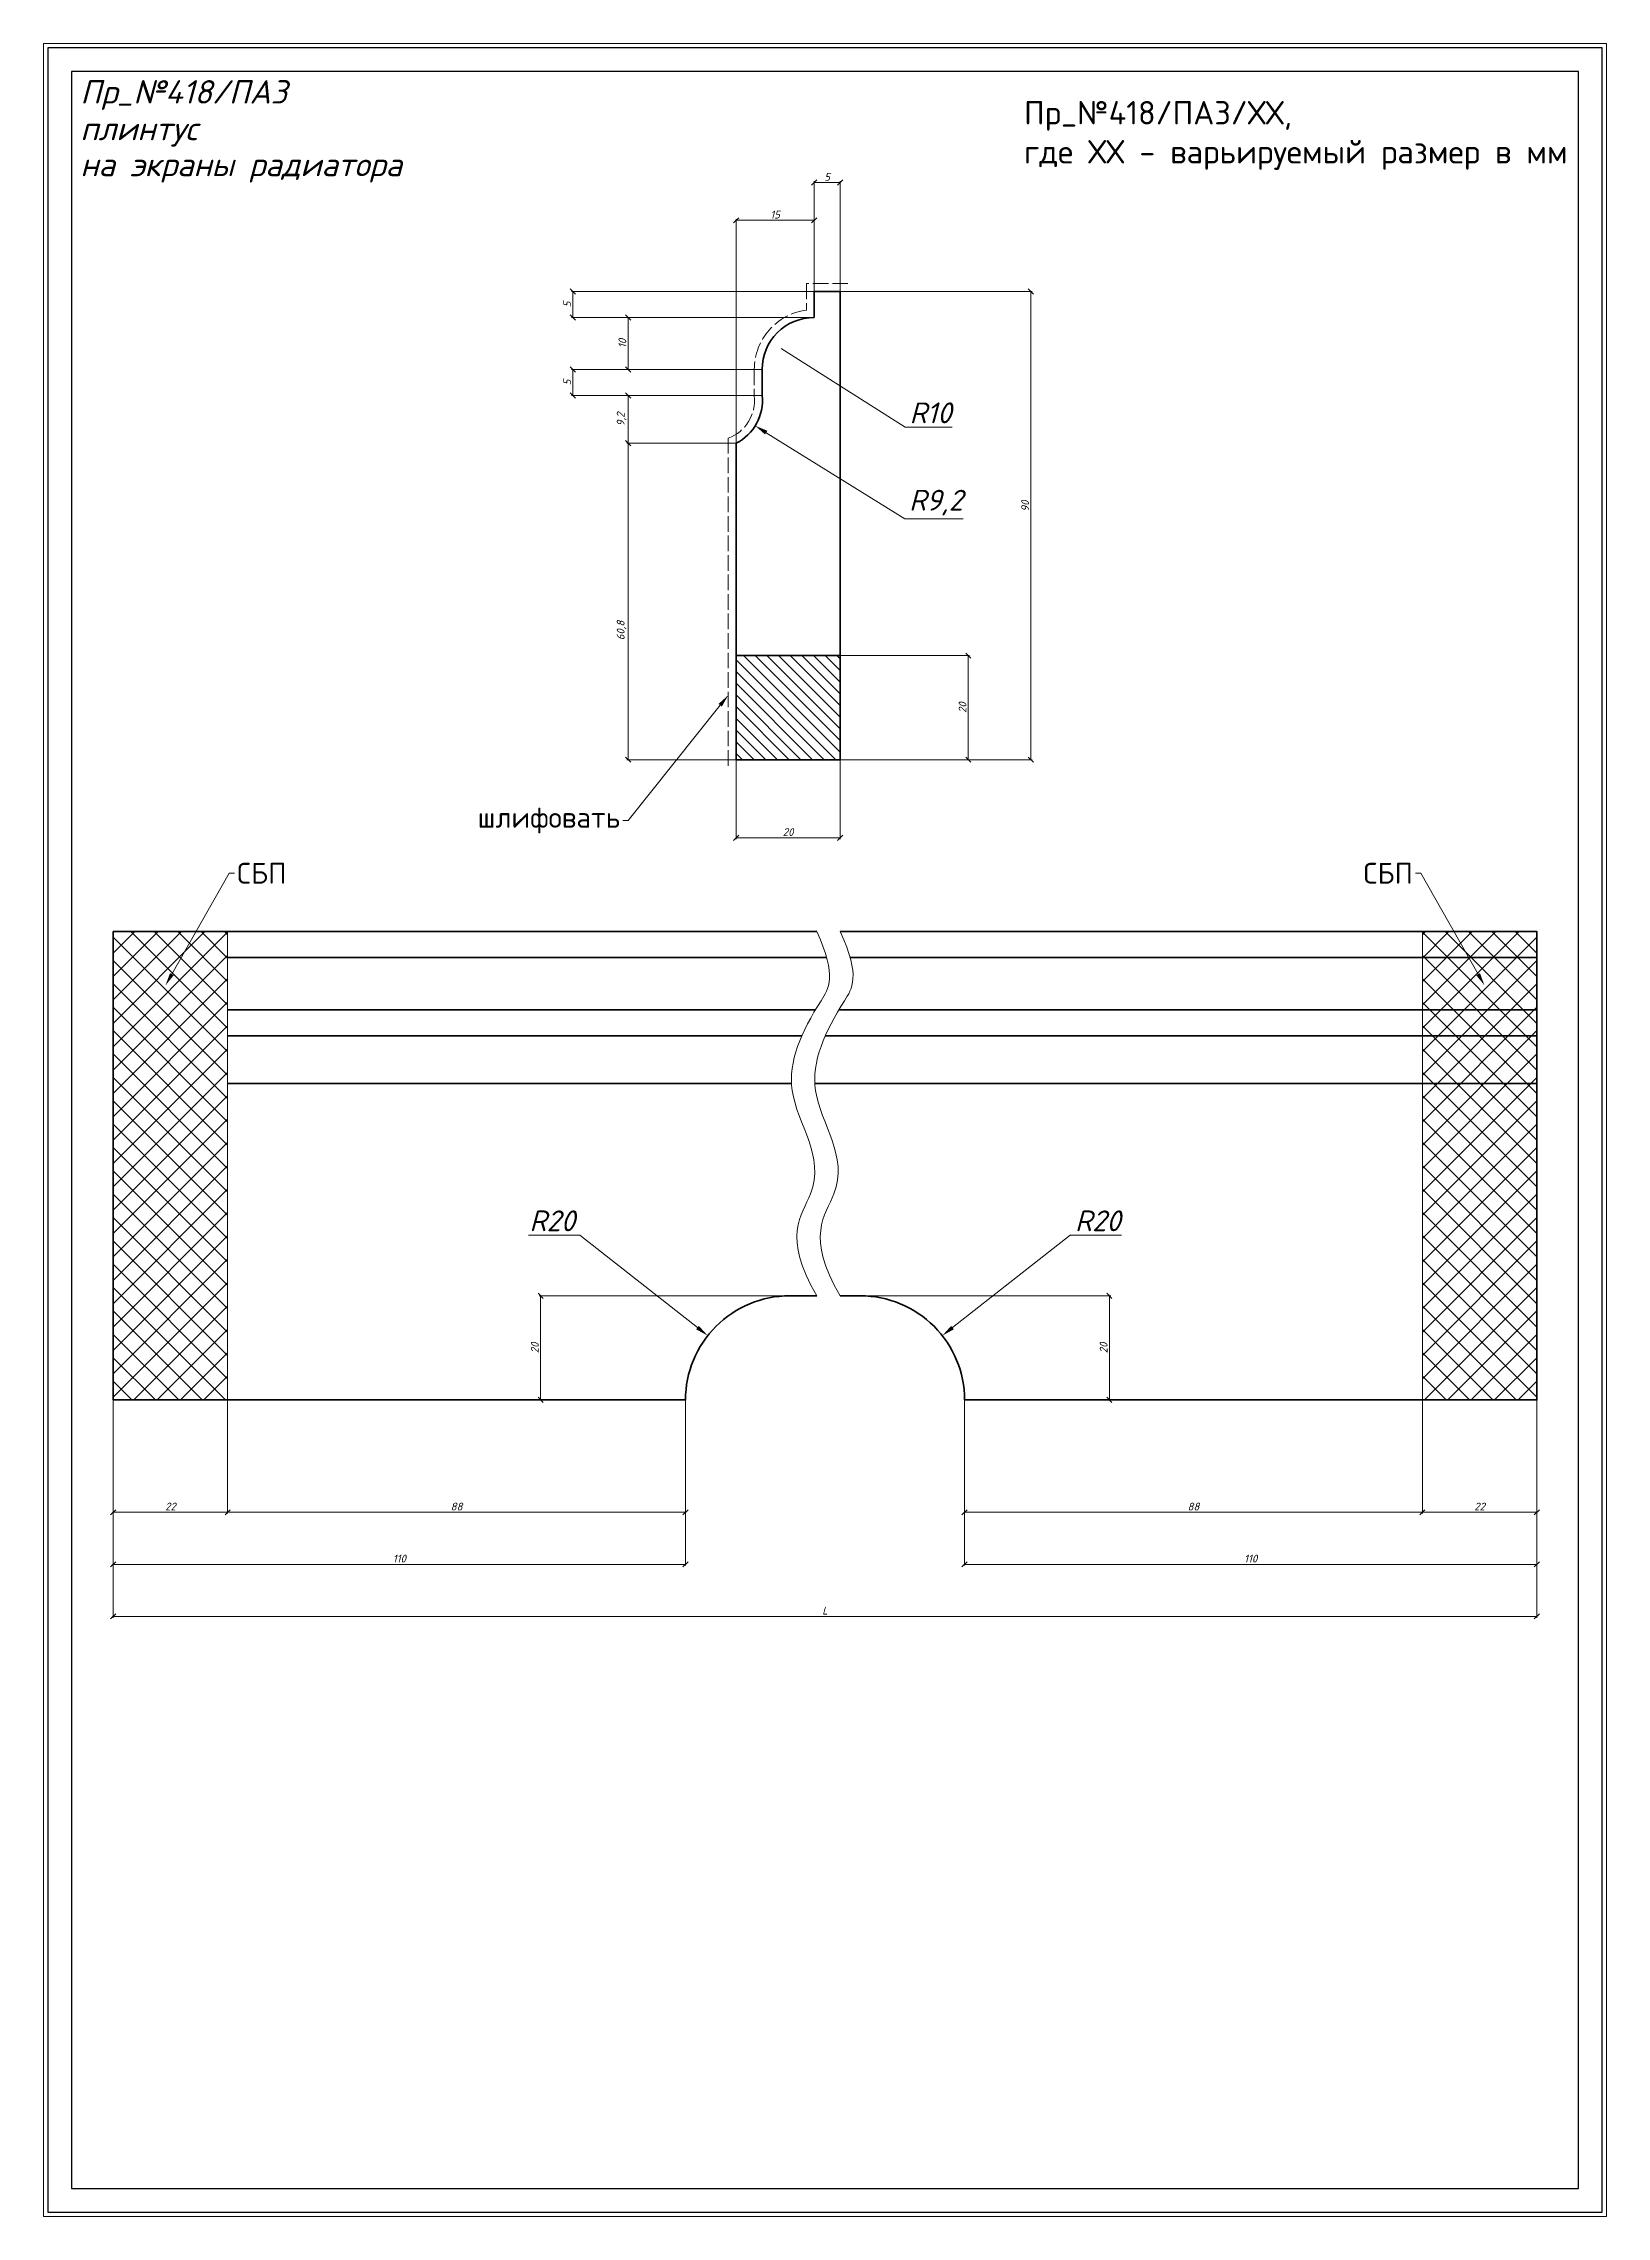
# Model space of a CAD drawing. Header units: millimetres. Extents: x 7947 to 8247, y -356 to 61.
import ezdxf
from ezdxf import colors
from ezdxf.entities.mleader import LeaderData, LeaderLine
from ezdxf.math import Vec2, Vec3

# ---------------------------------------------------------------- set-up
doc = ezdxf.new("R2010")
doc.units = ezdxf.units.MM
doc.linetypes.add('ACAD_ISO02W100', pattern=[15, 12, -3])
doc.layers.get('0').update_dxf_attribs({"lineweight": 13})
for name, color, linetype, lineweight in [('профили', 1, 'Continuous', 35), ('служебный слой ЛИНИИ ПУНКТИРНЫЕ', 7, 'ACAD_ISO02W100', 13), ('служебный слой НАДПИСИ', 7, 'Continuous', 13), ('служебный слой РАЗМЕРЫ', 7, 'Continuous', 9), ('служебный слой ШТАМП', 7, 'Continuous', 30), ('служебный слой ШТРИХОВКА', 7, 'Continuous', 5)]:
    doc.layers.add(name, color=color, linetype=linetype, lineweight=lineweight)
doc.styles.add('ЕСКД', font='isocpeur.ttf', dxfattribs={"oblique": 15})
doc.styles.add('ЕСКД профили текст', font='isocpeur.ttf')
doc.styles.add('ЕСКД штамп_текст', font='isocpeur.ttf')
doc.dimstyles.new('ЕСКД', dxfattribs={"dimtxt": 3.5, "dimasz": 2.5, "dimexe": 0.25, "dimexo": 0, "dimgap": 0.35, "dimtad": 1, "dimdec": 1, "dimzin": 9, "dimtxsty": 'ЕСКД', "dimblk": 'OBLIQUE', "dimcen": 0, "dimclrd": 256, "dimclre": 256, "dimclrt": 256, "dimadec": 1, "dimazin": 0, "dimtfac": 1, "dimtdec": 1, "dimtmove": 0, "dimatfit": 3, "dimldrblk": 'DOTSMALL', "dimfxl": 1, "dimlwd": -1, "dimlwe": -1, "dimarcsym": 0})
doc.dimstyles.new('ЕСКД$4', dxfattribs={"dimtxt": 3.5, "dimasz": 2.5, "dimexe": 0.25, "dimexo": 0, "dimgap": 0.35, "dimtad": 1, "dimtoh": 1, "dimdec": 1, "dimzin": 9, "dimtxsty": 'ЕСКД', "dimblk1": 'OBLIQUE', "dimsah": 1, "dimcen": 0, "dimse1": 1, "dimclrd": 256, "dimclre": 256, "dimclrt": 256, "dimadec": 1, "dimazin": 0, "dimtfac": 1, "dimtdec": 1, "dimtofl": 0, "dimtmove": 0, "dimatfit": 3, "dimldrblk": 'DOTSMALL', "dimfxl": 1, "dimlwd": -1, "dimlwe": -1, "dimarcsym": 2})

# ---------------------------------------------------------------- blocks, each defined once
blk = doc.blocks.new('*D25')
at = {"layer": 'Defpoints', "color": 0, "transparency": 16777216}
for p in [(8094.92, -1.48), (8103.37, -6.84)]:
    blk.add_point(p, dxfattribs=at)
at = {"layer": 'служебный слой РАЗМЕРЫ', "transparency": 16777216}
for p, q in [((8112.4, -12.57), (8088.59, 2.54)), ((8121.43, -12.57), (8112.4, -12.57))]:
    blk.add_line(p, q, dxfattribs=at)
at = {"layer": 'служебный слой РАЗМЕРЫ', "transparency": 16777216, "insert": (8117.29, -9.82), "char_height": 4, "attachment_point": 5, "style": 'ЕСКД'}
blk.add_mtext('R10', dxfattribs=at)
blk = doc.blocks.new('_DotSmall')
at = {"color": 0, "linetype": 'ByBlock', "lineweight": -3, "const_width": 0.5}
blk.add_lwpolyline([(-0.0625, 0, 1), (0.0625, 0, 1)], format="xyb", close=True, dxfattribs=at)
blk = doc.blocks.new('_OBLIQUE')
at = {"color": 0, "linetype": 'ByBlock'}
blk.add_line((-0.5, -0.5), (0.5, 0.5), dxfattribs=at)
blk = doc.blocks.new('*D24')
at = {"layer": 'Defpoints', "color": 0, "transparency": 16777216}
for p in [(8075.82, -7.46), (8083.59, -12.3)]:
    blk.add_point(p, dxfattribs=at)
at = {"layer": 'служебный слой РАЗМЕРЫ', "transparency": 16777216}
for p, q in [((8112.35, -30.22), (8085.71, -13.63)), ((8123.57, -30.22), (8112.35, -30.22))]:
    blk.add_line(p, q, dxfattribs=at)
blk.add_solid([(8085.93, -13.27), (8085.49, -13.98), (8083.59, -12.3)], dxfattribs=at)
at = {"layer": 'служебный слой РАЗМЕРЫ', "transparency": 16777216, "insert": (8118.34, -27.07), "char_height": 4, "attachment_point": 5, "style": 'ЕСКД'}
blk.add_mtext('R9,2', dxfattribs=at)
blk = doc.blocks.new('*D22')
at = {"layer": 'Defpoints', "color": 0, "transparency": 16777216}
for p in [(8084.92, -1.48), (8048.56, -6.48), (8084.92, -6.48)]:
    blk.add_point(p, dxfattribs=at)
at = {"layer": 'служебный слой РАЗМЕРЫ', "transparency": 16777216}
for p, q in [((8084.92, -1.48), (8048.31, -1.48)), ((8048.56, -1.48), (8048.56, -6.48)), ((8084.92, -6.48), (8048.31, -6.48))]:
    blk.add_line(p, q, dxfattribs=at)
for p, rotation in [((8048.56, -1.48), 90), ((8048.56, -6.48), 270)]:
    blk.add_blockref('_OBLIQUE', p, dxfattribs=dict(at, rotation=rotation))
at = {"layer": 'служебный слой РАЗМЕРЫ', "transparency": 16777216, "insert": (8047.46, -3.98), "char_height": 1.5, "attachment_point": 5, "rotation": 90, "style": 'ЕСКД'}
blk.add_mtext('5', dxfattribs=at)
blk = doc.blocks.new('*D20')
at = {"layer": 'Defpoints', "color": 0, "transparency": 16777216}
for p in [(8084.92, -6.48), (8059.16, -15.65), (8079.92, -15.65)]:
    blk.add_point(p, dxfattribs=at)
at = {"layer": 'служебный слой РАЗМЕРЫ', "transparency": 16777216}
for p, q in [((8084.92, -6.48), (8058.91, -6.48)), ((8059.16, -6.48), (8059.16, -15.65)), ((8079.92, -15.65), (8058.91, -15.65))]:
    blk.add_line(p, q, dxfattribs=at)
for p, rotation in [((8059.16, -6.48), 90), ((8059.16, -15.65), 270)]:
    blk.add_blockref('_OBLIQUE', p, dxfattribs=dict(at, rotation=rotation))
at = {"layer": 'служебный слой РАЗМЕРЫ', "transparency": 16777216, "insert": (8057.91, -11.06), "char_height": 1.5, "attachment_point": 5, "rotation": 90, "style": 'ЕСКД'}
blk.add_mtext('9,2', dxfattribs=at)
blk = doc.blocks.new('*D19')
at = {"layer": 'Defpoints', "color": 0, "transparency": 16777216}
for p in [(8094.92, 13.52), (8048.56, 8.52), (8094.92, 8.52)]:
    blk.add_point(p, dxfattribs=at)
at = {"layer": 'служебный слой РАЗМЕРЫ', "transparency": 16777216}
for p, q in [((8094.92, 13.52), (8048.31, 13.52)), ((8048.56, 13.52), (8048.56, 8.52)), ((8094.92, 8.52), (8048.31, 8.52))]:
    blk.add_line(p, q, dxfattribs=at)
for p, rotation in [((8048.56, 13.52), 90), ((8048.56, 8.52), 270)]:
    blk.add_blockref('_OBLIQUE', p, dxfattribs=dict(at, rotation=rotation))
at = {"layer": 'служебный слой РАЗМЕРЫ', "transparency": 16777216, "insert": (8047.46, 11.02), "char_height": 1.5, "attachment_point": 5, "rotation": 90, "style": 'ЕСКД'}
blk.add_mtext('5', dxfattribs=at)
blk = doc.blocks.new('*D18')
at = {"layer": 'Defpoints', "color": 0, "transparency": 16777216}
for p in [(8079.92, -15.65), (8059.16, -76.48), (8079.92, -76.48)]:
    blk.add_point(p, dxfattribs=at)
at = {"layer": 'служебный слой РАЗМЕРЫ', "transparency": 16777216}
for p, q in [((8079.92, -15.65), (8058.91, -15.65)), ((8059.16, -15.65), (8059.16, -76.48)), ((8079.92, -76.48), (8058.91, -76.48))]:
    blk.add_line(p, q, dxfattribs=at)
for p, rotation in [((8059.16, -15.65), 90), ((8059.16, -76.48), 270)]:
    blk.add_blockref('_OBLIQUE', p, dxfattribs=dict(at, rotation=rotation))
at = {"layer": 'служебный слой РАЗМЕРЫ', "transparency": 16777216, "insert": (8057.91, -51.65), "char_height": 1.5, "attachment_point": 5, "rotation": 90, "style": 'ЕСКД'}
blk.add_mtext('60,8', dxfattribs=at)
blk = doc.blocks.new('*D15')
at = {"layer": 'Defpoints', "color": 0, "transparency": 16777216}
for p in [(8119.55, -187.17), (8103.82, -199.52)]:
    blk.add_point(p, dxfattribs=at)
at = {"layer": 'служебный слой РАЗМЕРЫ', "transparency": 16777216}
for p, q in [((8144.14, -167.85), (8121.51, -185.62)), ((8153.96, -167.85), (8144.14, -167.85))]:
    blk.add_line(p, q, dxfattribs=at)
blk.add_solid([(8121.25, -185.29), (8121.77, -185.95), (8119.55, -187.17)], dxfattribs=at)
at = {"layer": 'служебный слой РАЗМЕРЫ', "transparency": 16777216, "insert": (8149.43, -165.1), "char_height": 4, "attachment_point": 5, "style": 'ЕСКД'}
blk.add_mtext('R20', dxfattribs=at)
blk = doc.blocks.new('*D13')
at = {"layer": 'Defpoints', "color": 0, "transparency": 16777216}
for p in [(8074.47, -187.17), (8090.2, -199.52)]:
    blk.add_point(p, dxfattribs=at)
at = {"layer": 'служебный слой РАЗМЕРЫ', "transparency": 16777216}
for p, q in [((8040.05, -167.85), (8049.87, -167.85)), ((8049.87, -167.85), (8072.5, -185.62))]:
    blk.add_line(p, q, dxfattribs=at)
blk.add_solid([(8072.76, -185.29), (8072.24, -185.95), (8074.47, -187.17)], dxfattribs=at)
at = {"layer": 'служебный слой РАЗМЕРЫ', "transparency": 16777216, "insert": (8044.58, -165.1), "char_height": 4, "attachment_point": 5, "style": 'ЕСКД'}
blk.add_mtext('R20', dxfattribs=at)
blk = doc.blocks.new('*D12')
at = {"layer": 'Defpoints', "color": 0, "transparency": 16777216}
for p in [(8211.82, -199.52), (8233.82, -199.52), (8211.82, -221.12)]:
    blk.add_point(p, dxfattribs=at)
at = {"layer": 'служебный слой РАЗМЕРЫ', "transparency": 16777216}
for p, q in [((8211.82, -199.52), (8211.82, -221.37)), ((8233.82, -199.52), (8233.82, -221.37)), ((8233.82, -221.12), (8211.82, -221.12))]:
    blk.add_line(p, q, dxfattribs=at)
at = {"layer": 'служебный слой РАЗМЕРЫ', "transparency": 16777216, "rotation": 180}
blk.add_blockref('_OBLIQUE', (8211.82, -221.12), dxfattribs=at)
at = {"layer": 'служебный слой РАЗМЕРЫ', "transparency": 16777216}
blk.add_blockref('_OBLIQUE', (8233.82, -221.12), dxfattribs=at)
at = {"layer": 'служебный слой РАЗМЕРЫ', "transparency": 16777216, "insert": (8222.82, -220.02), "char_height": 1.5, "attachment_point": 5, "style": 'ЕСКД'}
blk.add_mtext('22', dxfattribs=at)
blk = doc.blocks.new('*D11')
at = {"layer": 'Defpoints', "color": 0, "transparency": 16777216}
for p in [(8123.82, -199.52), (8211.82, -199.52), (8123.82, -221.12)]:
    blk.add_point(p, dxfattribs=at)
at = {"layer": 'служебный слой РАЗМЕРЫ', "transparency": 16777216}
for p, q in [((8123.82, -199.52), (8123.82, -221.37)), ((8211.82, -199.52), (8211.82, -221.37)), ((8211.82, -221.12), (8123.82, -221.12))]:
    blk.add_line(p, q, dxfattribs=at)
at = {"layer": 'служебный слой РАЗМЕРЫ', "transparency": 16777216, "rotation": 180}
blk.add_blockref('_OBLIQUE', (8123.82, -221.12), dxfattribs=at)
at = {"layer": 'служебный слой РАЗМЕРЫ', "transparency": 16777216}
blk.add_blockref('_OBLIQUE', (8211.82, -221.12), dxfattribs=at)
at = {"layer": 'служебный слой РАЗМЕРЫ', "transparency": 16777216, "insert": (8167.82, -220.02), "char_height": 1.5, "attachment_point": 5, "style": 'ЕСКД'}
blk.add_mtext('88', dxfattribs=at)
blk = doc.blocks.new('*D10')
at = {"layer": 'Defpoints', "color": 0, "transparency": 16777216}
for p in [(8123.82, -199.52), (8233.82, -199.52), (8123.82, -231.12)]:
    blk.add_point(p, dxfattribs=at)
at = {"layer": 'служебный слой РАЗМЕРЫ', "transparency": 16777216}
for p, q in [((8123.82, -199.52), (8123.82, -231.37)), ((8233.82, -199.52), (8233.82, -231.37)), ((8233.82, -231.12), (8123.82, -231.12))]:
    blk.add_line(p, q, dxfattribs=at)
at = {"layer": 'служебный слой РАЗМЕРЫ', "transparency": 16777216, "rotation": 180}
blk.add_blockref('_OBLIQUE', (8123.82, -231.12), dxfattribs=at)
at = {"layer": 'служебный слой РАЗМЕРЫ', "transparency": 16777216}
blk.add_blockref('_OBLIQUE', (8233.82, -231.12), dxfattribs=at)
at = {"layer": 'служебный слой РАЗМЕРЫ', "transparency": 16777216, "insert": (8178.82, -230.02), "char_height": 1.5, "attachment_point": 5, "style": 'ЕСКД'}
blk.add_mtext('110', dxfattribs=at)
blk = doc.blocks.new('*D3')
at = {"layer": 'Defpoints', "color": 0, "transparency": 16777216}
for p in [(8099.92, 13.52), (8099.92, -76.48), (8136.58, -76.48)]:
    blk.add_point(p, dxfattribs=at)
at = {"layer": 'служебный слой РАЗМЕРЫ', "transparency": 16777216}
for p, q in [((8099.92, 13.52), (8136.83, 13.52)), ((8136.58, 13.52), (8136.58, -76.48)), ((8099.92, -76.48), (8136.83, -76.48))]:
    blk.add_line(p, q, dxfattribs=at)
for p, rotation in [((8136.58, 13.52), 90), ((8136.58, -76.48), 270)]:
    blk.add_blockref('_OBLIQUE', p, dxfattribs=dict(at, rotation=rotation))
at = {"layer": 'служебный слой РАЗМЕРЫ', "transparency": 16777216, "insert": (8135.48, -27.74), "char_height": 1.5, "attachment_point": 5, "rotation": 90, "style": 'ЕСКД'}
blk.add_mtext('90', dxfattribs=at)

msp = doc.modelspace()

# ---------------------------------------------------------------- hatches: boundary and pattern name
at = {"layer": 'служебный слой ШТРИХОВКА'}
h = msp.add_hatch(dxfattribs=at)
h.set_pattern_fill('ANSI31', color=256, scale=0.5, angle=90, style=0)
h.set_pattern_definition([(135, (7836.1673, 1037.325), (-1.122532, -1.122532), [])])
h.paths.add_polyline_path([(8079.92, -56.48), (8079.92, -76.48), (8099.92, -76.48), (8099.92, -56.48)])
h = msp.add_hatch(dxfattribs=at)
h.set_pattern_fill('ANSI37', color=256, style=0)
h.set_pattern_definition([(45, (7761.931, 837.527), (-2.245064, 2.245064), []), (135, (7761.931, 837.527), (-2.245064, -2.245064), [])])
h.paths.add_polyline_path([(7960.2, -199.52), (7982.2, -199.52), (7982.2, -109.52), (7960.2, -109.52)])
h = msp.add_hatch(dxfattribs=at)
h.set_pattern_fill('ANSI37', color=256, style=0)
h.set_pattern_definition([(135, (8432.0817, 837.527), (2.245064, 2.245064), []), (45, (8432.0817, 837.527), (2.245064, -2.245064), [])])
h.paths.add_polyline_path([(8233.82, -109.52), (8211.82, -109.52), (8211.82, -199.52), (8233.82, -199.52)])

# ---------------------------------------------------------------- linework, layer by layer
at = {"layer": 'профили', "ltscale": 100}
for points in [[(8079.92, -56.48), (8079.92, -15.65, 0.312903), (8084.92, -6.48), (8084.92, -1.48, -0.414214), (8094.92, 8.52), (8094.92, 13.52), (8099.92, 13.52), (8099.92, -56.48), (8079.92, -56.48), (8079.92, -76.48), (8099.92, -76.48), (8099.92, -56.48)], [(8095.44, -179.52), (8090.2, -179.52, 0.414214), (8070.2, -199.52), (7960.2, -199.52), (7960.2, -109.52), (8095.44, -109.52)], [(8099.94, -179.52), (8103.82, -179.52, -0.414214), (8123.82, -199.52), (8233.82, -199.52), (8233.82, -109.52), (8099.94, -109.52)]]:
    msp.add_lwpolyline(points, format="xyb", dxfattribs=at)
for points in [[(8097.34, -114.52), (7982.2, -114.52)], [(8101.84, -114.52), (8233.82, -114.52)], [(8095.19, -124.52), (7982.2, -124.52)], [(8099.69, -124.52), (8233.82, -124.52)], [(8092.56, -129.52), (7982.2, -129.52)], [(8097.06, -129.52), (8233.82, -129.52)], [(8090.56, -138.68), (7982.2, -138.68)], [(8095.06, -138.68), (8233.82, -138.68)]]:
    msp.add_lwpolyline(points, dxfattribs=at)
at = {"layer": 'служебный слой ЛИНИИ ПУНКТИРНЫЕ', "ltscale": 0.25}
msp.add_lwpolyline([(8101.42, 15.02), (8093.42, 15.02), (8093.42, 9.92, 0.3764), (8083.42, -1.48), (8083.42, -6.56, -0.348325), (8078.42, -14.66), (8078.42, -77.98)], format="xyb", dxfattribs=at)
at = {"layer": 'служебный слой РАЗМЕРЫ', "ltscale": 100}
for points in [[(8095.44, -179.52), (8088.62, -168.13), (8100.05, -156.06), (8086.9, -141.09), (8093.49, -126.45), (8099.4, -118.16), (8095.44, -109.52)], [(8099.94, -179.52), (8093.12, -168.13), (8104.55, -156.06), (8091.4, -141.09), (8097.99, -126.45), (8103.9, -118.16), (8099.94, -109.52)]]:
    msp.add_open_spline(points, degree=3, knots=[7.254693, 7.254693, 7.254693, 7.254693, 21.865651, 48.66556, 72.063651, 81.281894, 81.281894, 81.281894, 81.281894], dxfattribs=at)
at = {"layer": 'служебный слой ШТАМП', "color": 6, "lineweight": 5, "ltscale": 100}
msp.add_lwpolyline([(8247.21, 61.17), (7946.8, 61.17), (7946.8, -356.46), (8247.21, -356.46)], close=True, dxfattribs=at)
at = {"layer": 'служебный слой ШТАМП', "ltscale": 100}
for points in [[(8246.35, 60.31), (7947.66, 60.31), (7947.66, -355.6), (8246.35, -355.6)], [(8241.82, 55.78), (7952.2, 55.78), (7952.2, -351.07), (8241.82, -351.07)]]:
    msp.add_lwpolyline(points, close=True, dxfattribs=at)
at = {"layer": 'служебный слой ШТРИХОВКА'}
for points in [[(7960.2, -199.52), (7982.2, -199.52), (7982.2, -109.52), (7960.2, -109.52)], [(8233.82, -199.52), (8211.82, -199.52), (8211.82, -109.52), (8233.82, -109.52)]]:
    msp.add_lwpolyline(points, close=True, dxfattribs=at)

# ---------------------------------------------------------------- texts
at = {"layer": 'служебный слой НАДПИСИ', "style": 'ЕСКД', "oblique": 15}
for s, p in [('Пр_№418/ПАЗ', (7953.89, 49.62)), ('плинтус', (7953.89, 42.57)), ('на экраны радиатора', (7953.89, 35.66))]:
    msp.add_text(s, height=4.5, dxfattribs=at).set_placement(p)
at = {"layer": 'служебный слой РАЗМЕРЫ', "insert": (8135.25, 50.11), "char_height": 4.5, "attachment_point": 1, "style": 'ЕСКД профили текст'}
msp.add_mtext_dynamic_manual_height_columns('Пр_№418/ПАЗ/ХХ,\\Pгде ХХ - варьируемый размер в мм', width=105.5214, gutter_width=15, heights=[0], dxfattribs=at)

# ---------------------------------------------------------------- dimensions: what is measured, and where the dimension line sits
at = {"layer": 'служебный слой РАЗМЕРЫ'}
for base, p1, p2 in [((8099.92, 34.43), (8094.92, 13.52), (8099.92, 13.52)), ((8094.92, 27.18), (8079.92, -15.65), (8094.92, 13.52)), ((8099.92, -91.49), (8079.92, -76.39), (8099.92, -76.48)), ((7982.2, -221.12), (7960.2, -199.52), (7982.2, -199.52)), ((8070.2, -231.12), (7960.2, -199.52), (8070.2, -199.52)), ((8070.2, -221.12), (7982.2, -199.52), (8070.2, -199.52))]:
    msp.add_linear_dim(base=base, p1=p1, p2=p2, dimstyle='ЕСКД', override={"dimtxt": 1.5, "dimasz": 1}, dxfattribs=at).render()
for base, p1, p2, angle, picture, middle in [((8048.56, 8.52), (8094.92, 13.52), (8094.92, 8.52), 90, '*D19', (8047.46, 11.02)), ((8048.56, -6.48), (8084.92, -1.48), (8084.92, -6.48), 90, '*D22', (8047.46, -3.98)), ((8059.16, -15.65), (8084.92, -6.48), (8079.92, -15.65), 90, '*D20', (8057.91, -11.06)), ((8123.82, -221.12), (8211.82, -199.52), (8123.82, -199.52), 180, '*D11', (8167.82, -220.02)), ((8123.82, -231.12), (8233.82, -199.52), (8123.82, -199.52), 180, '*D10', (8178.82, -230.02)), ((8211.82, -221.12), (8233.82, -199.52), (8211.82, -199.52), 180, '*D12', (8222.82, -220.02))]:
    dim = msp.add_linear_dim(base=base, p1=p1, p2=p2, angle=angle, dimstyle='ЕСКД', override={"dimtxt": 1.5, "dimasz": 1}, dxfattribs=at)
    dim.commit()
    dim.dimension.update_dxf_attribs({"geometry": picture, "text_midpoint": middle})
for base, p1, p2, picture, middle in [((8136.58, -76.48), (8099.92, 13.52), (8099.92, -76.48), '*D3', (8136.58, -27.74)), ((8059.16, -76.48), (8079.92, -15.65), (8079.92, -76.48), '*D18', (8059.16, -51.65))]:
    dim = msp.add_linear_dim(base=base, p1=p1, p2=p2, angle=90, dimstyle='ЕСКД', override={"dimtxt": 1.5, "dimasz": 1}, dxfattribs=at)
    dim.commit()
    dim.dimension.update_dxf_attribs({"geometry": picture, "text_midpoint": middle, "dimtype": 128})
for base, p1, p2 in [((8059.16, 8.52), (8084.92, -1.48), (8094.92, 8.52)), ((8124.55, -56.48), (8099.92, -76.48), (8099.92, -56.48)), ((8042.35, -179.52), (8070.2, -199.52), (8090.2, -179.52)), ((8151.66, -179.52), (8123.82, -199.52), (8103.82, -179.52))]:
    msp.add_linear_dim(base=base, p1=p1, p2=p2, angle=90, dimstyle='ЕСКД', override={"dimtxt": 1.5, "dimasz": 1}, dxfattribs=at).render()
for center, mpoint, picture, middle in [((8094.92, -1.48), (8103.37, -6.84), '*D25', (8117.29, -12.57)), ((8075.82, -7.46), (8083.59, -12.3), '*D24', (8118.34, -30.22)), ((8090.2, -199.52), (8074.47, -187.17), '*D13', (8044.58, -167.85)), ((8103.82, -199.52), (8119.55, -187.17), '*D15', (8149.43, -167.85))]:
    dim = msp.add_radius_dim(center=center, mpoint=mpoint, dimstyle='ЕСКД$4', override={"dimtxt": 4, "dimasz": 2.5, "dimgap": 0.75}, dxfattribs=at)
    dim.commit()
    dim.dimension.update_dxf_attribs({"geometry": picture, "text_midpoint": middle, "dimtype": 132})
msp.add_linear_dim(base=(8233.82, -241.12), p1=(7960.2, -199.52), p2=(8233.82, -199.52), text='L', dimstyle='ЕСКД', override={"dimtxt": 1.5, "dimasz": 1}, dxfattribs=at).render()

# ---------------------------------------------------------------- leaders
ml = msp.add_multileader_mtext('Standard', dxfattribs=at)
ml.set_content('\\A1;{\\fISOCPEUR|b1|i0|c204|p34;шлифовать}', color=256, style='ЕСКД штамп_текст')
ml.set_leader_properties(color=256, linetype='ByLayer', lineweight=-1)
ml.build(insert=Vec2(0, 0))
ml.multileader.update_dxf_attribs({"dogleg_length": 1, "arrow_head_size": 2.5})
ctx = ml.context
ctx.base_point, ctx.arrow_head_size, ctx.landing_gap_size, ctx.plane_origin = Vec3(8030.13, -88.15), 2.5, 0.5, Vec3(8066.93, -74.98)
ctx.text_align_type = 2
notes = []
notes.append((ctx, [(0, (1, 1, 0), (8059.16, -88.15), (-1, 0), 1, [(0, [(8078.42, -64.07)], 0, [])])]))
ctx.mtext.insert, ctx.mtext.alignment, ctx.mtext.flow_direction = Vec3(8057.66, -85.56), 3, 5
ml = msp.add_multileader_mtext('Standard', dxfattribs=at)
ml.set_content('\\A1;{\\fISOCPEUR|b1|i0|c204|p34;СБП}', color=256, style='ЕСКД штамп_текст')
ml.set_leader_properties(color=256, linetype='ByLayer', lineweight=-1)
ml.build(insert=Vec2(0, 0))
ml.multileader.update_dxf_attribs({"dogleg_length": 1, "arrow_head_size": 2.5})
ctx = ml.context
ctx.base_point, ctx.arrow_head_size, ctx.landing_gap_size, ctx.plane_origin = Vec3(7983.52, -98.3), 2.5, 0.5, Vec3(8020.29, -85.54)
notes.append((ctx, [(1, (1, 1, 0), (7982.52, -98.3), (1, 0), 1, [(0, [(7970.25, -119.87)], 0, [])])]))
ctx.mtext.insert, ctx.mtext.flow_direction = Vec3(7984.02, -96.3), 5
ml = msp.add_multileader_mtext('Standard', dxfattribs=at)
ml.set_content('\\A1;{\\fISOCPEUR|b1|i0|c204|p34;СБП}', color=256, style='ЕСКД штамп_текст')
ml.set_leader_properties(color=256, linetype='ByLayer', lineweight=-1)
ml.build(insert=Vec2(0, 0))
ml.multileader.update_dxf_attribs({"dogleg_length": 1, "arrow_head_size": 2.5})
ctx = ml.context
ctx.base_point, ctx.arrow_head_size, ctx.landing_gap_size, ctx.plane_origin = Vec3(8201.1, -98.3), 2.5, 0.5, Vec3(8237.96, -85.54)
ctx.text_align_type = 2
notes.append((ctx, [(0, (1, 1, 0), (8211.5, -98.3), (-1, 0), 1, [(0, [(8223.76, -119.87)], 0, [])])]))
ctx.mtext.insert, ctx.mtext.alignment, ctx.mtext.flow_direction = Vec3(8210, -96.3), 3, 5
for ctx, leaders in notes:
    for number, flags, end, landing, length, lines in leaders:
        leader = LeaderData()
        leader.index, (leader.has_last_leader_line, leader.has_dogleg_vector, leader.attachment_direction) = number, flags
        leader.last_leader_point, leader.dogleg_vector, leader.dogleg_length = Vec3(end), Vec3(landing), length
        for number, points, colour, breaks in lines:
            line = LeaderLine()
            line.index, line.vertices, line.color, line.breaks = number, Vec3.list(points), colors.encode_raw_color(colour), breaks
            leader.lines.append(line)
        ctx.leaders.append(leader)

doc.saveas('drawing.dxf')
